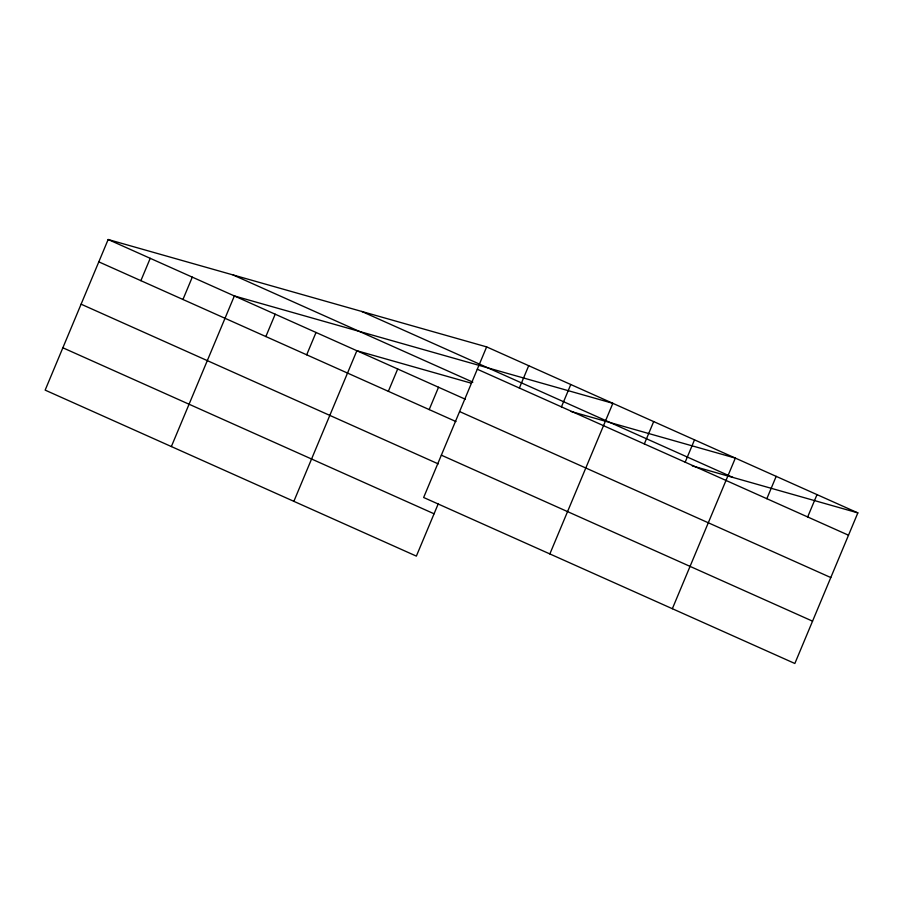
<?xml version="1.0" encoding="UTF-8"?>
<svg xmlns="http://www.w3.org/2000/svg" width="903" height="903" viewBox="0 0 903 903"><rect width="100%" height="100%" fill="white"/><g stroke="black" fill="none" stroke-linecap="round" stroke-linejoin="round"><path stroke-width="1.35" d="M486.638 346.887L423.642 497.497L794.843 663.491L857.85 512.881L486.638 346.887L108.157 239.509L45.15 390.119L416.362 556.113L438.361 503.524M140.879 280.664L150.225 258.326M182.948 299.48L192.294 277.131M171.356 446.556L234.362 295.947L612.855 403.325L549.848 553.934M265.854 336.548L275.201 314.21M306.681 354.811L316.027 332.462M293.859 501.334L356.866 350.725L471.242 383.177M388.346 391.326L397.692 368.977M429.185 409.59L438.531 387.24M519.36 388.042L528.706 365.704M561.44 406.858L570.786 384.509M644.336 443.926L653.682 421.588M685.174 462.189L694.52 439.84M672.351 608.712L735.347 458.103L571.17 411.52M766.839 498.704L776.185 476.355M807.666 516.956L817.012 494.618M692.308 465.914L857.85 512.881M361.742 311.456L732.954 477.439M477.292 369.225L848.504 535.219M233.053 274.941L472.833 382.161M108.157 239.509L465.327 399.228M459.593 411.565L830.794 577.548M98.811 261.859L455.981 421.566M441.341 455.168L812.553 621.162M81.101 304.187L438.271 463.894M62.86 347.79L434.061 513.784"/></g></svg>
